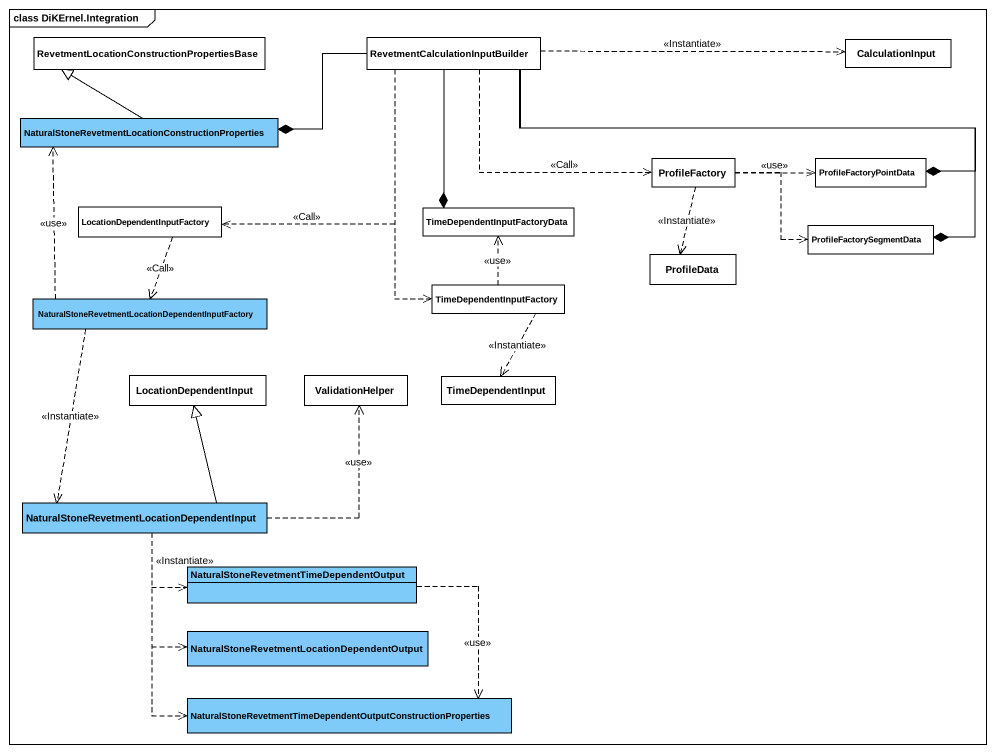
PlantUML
@startuml
mainframe class DiKErnel.Integration
hide circle
hide empty members
class "RevetmentLocationConstructionPropertiesBase" as RevetmentLocationConstructio
class "RevetmentCalculationInputBuilder" as RevetmentCalculationInputBui
class CalculationInput
class "NaturalStoneRevetmentLocationConstructionProperties" as NaturalStoneRevetmentLocatio #7ECAF9
class ProfileFactory
class ProfileFactoryPointData
class "LocationDependentInputFactory" as LocationDependentInputFactor
class "TimeDependentInputFactoryData" as TimeDependentInputFactoryDat
class ProfileFactorySegmentData
class TimeDependentInputFactory
class ProfileData
class "NaturalStoneRevetmentLocationDependentInputFactory" as NaturalStoneRevetmentLocatio_2 #7ECAF9
class LocationDependentInput
class ValidationHelper
class TimeDependentInput
class "NaturalStoneRevetmentLocationDependentInput" as NaturalStoneRevetmentLocatio_3 #7ECAF9
class "NaturalStoneRevetmentTimeDependentOutput" as NaturalStoneRevetmentTimeDep #7ECAF9
class "NaturalStoneRevetmentLocationDependentOutput" as NaturalStoneRevetmentLocatio_4 #7FC8F9
class "NaturalStoneRevetmentTimeDependentOutputConstructionProperties" as NaturalStoneRevetmentTimeDep_2 #7ECAF9
RevetmentCalculationInputBui .right.> CalculationInput : <<Instantiate>>
RevetmentCalculationInputBui -left-* NaturalStoneRevetmentLocatio
RevetmentCalculationInputBui .right.> ProfileFactory : <<Call>>
RevetmentCalculationInputBui -right-* ProfileFactoryPointData
RevetmentCalculationInputBui .left.> LocationDependentInputFactor : <<Call>>
RevetmentCalculationInputBui --* TimeDependentInputFactoryDat
RevetmentCalculationInputBui -right-* ProfileFactorySegmentData
RevetmentCalculationInputBui ..> TimeDependentInputFactory
NaturalStoneRevetmentLocatio -up-|> RevetmentLocationConstructio
ProfileFactory .right.> ProfileFactoryPointData : <<use>>
ProfileFactory .right.> ProfileFactorySegmentData
ProfileFactory ..> ProfileData : <<Instantiate>>
LocationDependentInputFactor ..> NaturalStoneRevetmentLocatio_2 : <<Call>>
TimeDependentInputFactory .up.> TimeDependentInputFactoryDat : <<use>>
TimeDependentInputFactory ..> TimeDependentInput : <<Instantiate>>
NaturalStoneRevetmentLocatio_2 .up.> NaturalStoneRevetmentLocatio : <<use>>
NaturalStoneRevetmentLocatio_2 ..> NaturalStoneRevetmentLocatio_3 : <<Instantiate>>
NaturalStoneRevetmentLocatio_3 -up-|> LocationDependentInput
NaturalStoneRevetmentLocatio_3 .up.> ValidationHelper : <<use>>
NaturalStoneRevetmentLocatio_3 .right.> NaturalStoneRevetmentTimeDep : <<Instantiate>>
NaturalStoneRevetmentLocatio_3 ..> NaturalStoneRevetmentLocatio_4
NaturalStoneRevetmentLocatio_3 ..> NaturalStoneRevetmentTimeDep_2
NaturalStoneRevetmentTimeDep ..> NaturalStoneRevetmentTimeDep_2 : <<use>>
@enduml
